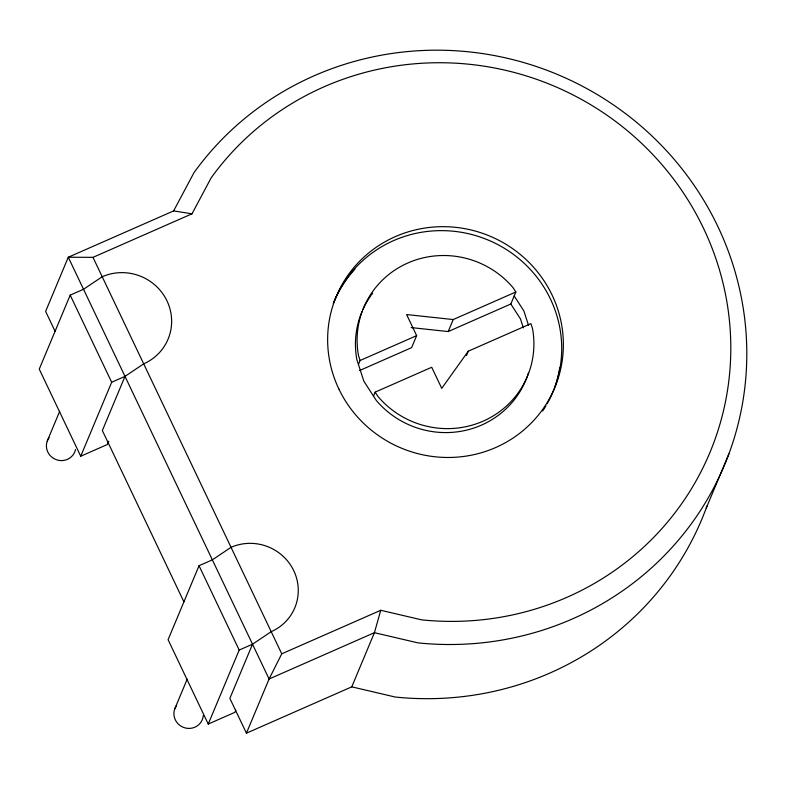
<?xml version="1.0" encoding="UTF-8"?>
<svg xmlns="http://www.w3.org/2000/svg" width="785" height="785" viewBox="0 0 785 785"><rect width="100%" height="100%" fill="white"/><g stroke="black" fill="none" stroke-linecap="round" stroke-linejoin="round"><path stroke-width="1.18" d="M55.087 331.28L45.618 311.4L68.275 257.235L92.983 257.352L192.001 213.814L211.194 177.793A286.554 278.047 22.7 0 1 703.635 228.553A286.554 278.047 22.7 0 1 421.673 619.856L380.764 610.279L374.425 632.681L351.768 686.846L246.431 733.17L229.858 698.375L252.515 644.21L271.208 631.68A47.355 45.952 22.7 0 0 293.786 570.744A47.355 45.952 22.7 0 0 231.045 547.322L212.362 559.852L199.027 565.71L168.078 639.696L208.241 724.055L234.901 712.329L235.824 710.121M80.727 456.222L111.676 382.246L125.001 376.378L143.694 363.847A48.906 47.453 22.7 0 0 167.009 300.92A48.906 47.453 22.7 0 0 102.217 276.742L83.524 289.272L70.199 295.131L39.25 369.117L80.727 456.222L107.388 444.496L108.772 441.199M47.267 441.003L59.699 411.281M125.001 376.378L102.344 430.543L183.916 601.86M174.78 708.826L187.213 679.104M358.441 364.466L360.099 360.501L358.5 355.576A88.793 86.154 22.7 0 1 407.847 262.985A88.793 86.154 22.7 0 1 513.017 287.624L515.853 292L510.829 304.011L448.186 331.564L411.144 327.58M208.241 724.055L239.189 650.068L252.515 644.21M373.493 396.091L375.151 392.137L431.701 367.262L441.749 388.349L468.272 351.189L530.915 323.636L532.505 328.562A88.793 86.154 22.7 0 1 483.158 421.152A88.793 86.154 22.7 0 1 377.987 396.513L375.151 392.137M246.431 733.17L269.088 679.005L281.746 653.817L380.764 610.279M515.853 292L453.21 319.554L406.601 314.54L416.639 335.637L411.625 347.637L359.51 370.559M448.186 331.564L453.21 319.554M466.437 355.556L468.272 351.189M706.225 508.111L728.882 453.946M173.613 210.91L194.032 172.592A304.845 295.798 22.7 0 1 717.902 226.59A304.845 295.798 22.7 0 1 417.944 642.876L374.425 632.681L269.088 679.005L68.275 257.235L173.613 210.91L192.001 213.814M360.099 360.501L416.639 335.637M351.768 686.846L395.287 697.041A304.845 295.798 22.7 0 0 707.049 505.864M514.195 295.965L523.831 310.86L528.531 325.373M510.829 304.011L520.465 318.906L523.36 327.836M92.983 257.352L281.746 653.817M70.199 295.131L111.676 382.246M199.027 565.71L239.189 650.068M334.145 301.509A118.388 114.875 22.7 0 1 354.859 269.216M559.725 367.802A118.388 114.875 22.7 0 1 555.005 386.505M545.918 405.874A118.388 114.875 22.7 0 1 542.69 410.957M333.36 303.52A118.388 114.875 22.7 0 1 492.901 242.153A118.388 114.875 22.7 0 1 547.135 403.784M528.54 372.61A88.793 86.154 22.7 0 1 461.894 431.122A88.793 86.154 22.7 0 1 376.329 400.478L363.857 381.206L356.841 359.54A88.793 86.154 22.7 0 1 361.963 311.694M362.915 309.516A88.793 86.154 22.7 0 1 370.559 296.092M371.246 295.131A88.793 86.154 22.7 0 1 372.649 293.237M203.325 715.518A14.797 14.356 22.7 0 1 183.661 727.469A14.797 14.356 22.7 0 1 176.546 705.519M75.527 449.55A14.797 14.356 22.7 0 1 55.244 459.274A14.797 14.356 22.7 0 1 49.033 437.696M338.855 388.967A118.388 114.875 22.7 0 0 542.307 409.937A118.388 114.875 22.7 0 0 455.349 227.307A118.388 114.875 22.7 0 0 338.855 388.967"/></g></svg>
